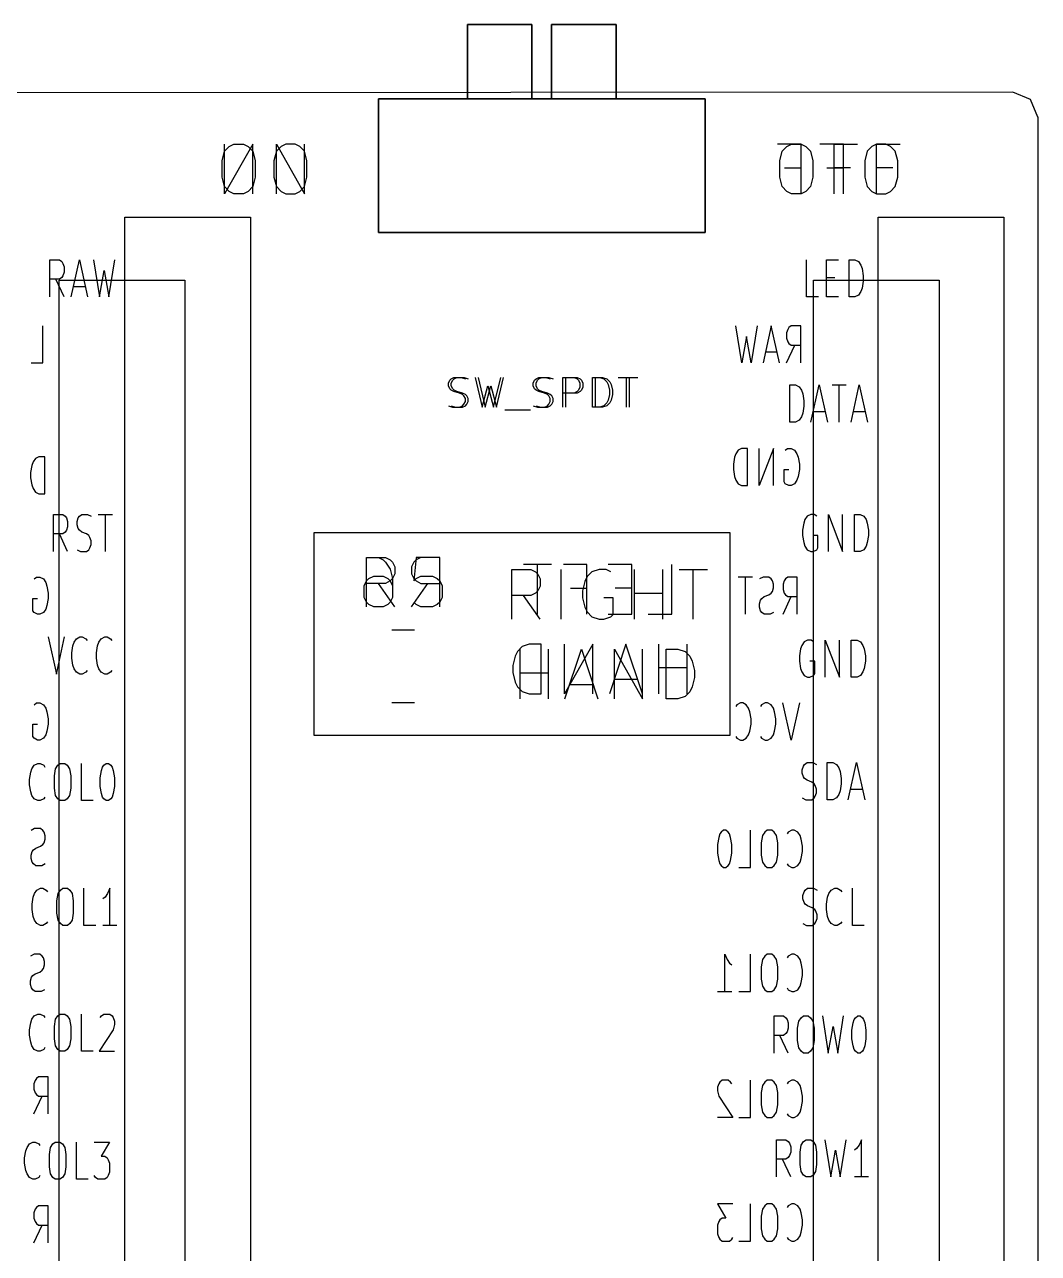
# Model space of a CAD drawing. Extents: x 10 to 287, y 10 to 200.
# Drawn here: x 167.65 to 188.13, y 132.74 to 157.57 of the extents above; entities that cross this region are included whole.
import ezdxf

# ---------------------------------------------------------------- set-up
doc = ezdxf.new("R2010")
doc.units = 0

msp = doc.modelspace()

# ---------------------------------------------------------------- linework, layer by layer
at = {"layer": 'Layer 1'}
for p, q in [((176.6, 157.57), (177.9, 157.57)), ((176.6, 156.07), (176.6, 157.57)), ((176.6, 157.57), (176.6, 156.07)), ((177.9, 157.57), (176.6, 157.57)), ((177.9, 156.07), (177.9, 157.57)), ((177.9, 157.57), (177.9, 156.07)), ((178.3, 156.07), (178.3, 157.57)), ((179.6, 157.57), (178.3, 157.57)), ((178.3, 157.57), (178.3, 156.07)), ((178.3, 157.57), (179.6, 157.57)), ((179.6, 156.07), (179.6, 157.57)), ((179.6, 157.57), (179.6, 156.07)), ((187.62, 156.202), (167.33, 156.192)), ((187.97355, 156.05555), (187.62, 156.202)), ((174.8, 156.07), (174.8, 153.37)), ((181.4, 156.07), (174.8, 156.07)), ((174.8, 156.07), (181.4, 156.07)), ((174.8, 153.37), (174.8, 156.07)), ((174.8, 156.07), (181.4, 156.07)), ((174.8, 153.37), (174.8, 156.07)), ((174.8, 156.07), (174.8, 153.37)), ((181.4, 156.07), (174.8, 156.07)), ((181.4, 153.37), (181.4, 156.07)), ((181.4, 156.07), (181.4, 153.37)), ((181.4, 156.07), (181.4, 153.37)), ((181.4, 153.37), (181.4, 156.07)), ((188.12, 155.702), (187.97355, 156.05555)), ((188.12, 155.707), (188.134, 94.612)), ((171.643, 154.819), (171.69, 155.009)), ((172.262, 155.152), (171.69, 154.152)), ((171.69, 154.152), (171.69, 155.152)), ((171.69, 155.009), (171.786, 155.105)), ((171.786, 155.105), (171.881, 155.152)), ((171.881, 155.152), (172.071, 155.152)), ((172.071, 155.152), (172.167, 155.105)), ((172.167, 155.105), (172.262, 155.009)), ((172.262, 154.152), (172.262, 155.152)), ((172.262, 155.009), (172.31, 154.819)), ((172.738, 155.009), (172.69, 154.819)), ((172.738, 154.152), (172.738, 155.152)), ((172.738, 155.152), (173.31, 154.152)), ((172.833, 155.105), (172.738, 155.009)), ((172.929, 155.152), (172.833, 155.105)), ((173.119, 155.152), (172.929, 155.152)), ((173.214, 155.105), (173.119, 155.152)), ((173.31, 155.009), (173.214, 155.105)), ((173.31, 154.152), (173.31, 155.152)), ((173.357, 154.819), (173.31, 155.009)), ((183.338, 155.152), (182.862, 155.152)), ((182.91, 154.819), (182.957, 155.009)), ((182.957, 155.009), (183.052, 155.105)), ((183.052, 155.105), (183.148, 155.152)), ((183.148, 155.152), (183.338, 155.152)), ((183.338, 154.152), (183.338, 155.152)), ((183.338, 155.152), (183.433, 155.105)), ((183.433, 155.105), (183.529, 155.009)), ((183.529, 155.009), (183.576, 154.819)), ((184.195, 155.152), (183.719, 155.152)), ((184.005, 154.152), (184.005, 155.152)), ((184.005, 155.152), (184.481, 155.152)), ((184.195, 154.152), (184.195, 155.152)), ((184.671, 155.009), (184.624, 154.819)), ((184.767, 155.105), (184.671, 155.009)), ((184.862, 155.152), (184.767, 155.105)), ((185.052, 155.152), (184.862, 155.152)), ((184.862, 154.152), (184.862, 155.152)), ((184.862, 155.152), (185.338, 155.152)), ((185.148, 155.105), (185.052, 155.152)), ((185.243, 155.009), (185.148, 155.105)), ((185.291, 154.819), (185.243, 155.009)), ((171.643, 154.486), (171.643, 154.819)), ((172.31, 154.819), (172.31, 154.486)), ((172.69, 154.819), (172.69, 154.486)), ((173.357, 154.486), (173.357, 154.819)), ((182.91, 154.486), (182.91, 154.819)), ((183.576, 154.819), (183.576, 154.486)), ((184.624, 154.819), (184.624, 154.486)), ((185.291, 154.486), (185.291, 154.819)), ((171.69, 154.295), (171.643, 154.486)), ((172.31, 154.486), (172.262, 154.295)), ((172.69, 154.486), (172.738, 154.295)), ((173.31, 154.295), (173.357, 154.486)), ((182.957, 154.295), (182.91, 154.486)), ((183.005, 154.676), (183.338, 154.676)), ((183.576, 154.486), (183.529, 154.295)), ((183.862, 154.676), (184.195, 154.676)), ((184.338, 154.676), (184.005, 154.676)), ((184.624, 154.486), (184.671, 154.295)), ((185.195, 154.676), (184.862, 154.676)), ((185.243, 154.295), (185.291, 154.486)), ((171.786, 154.2), (171.69, 154.295)), ((172.262, 154.295), (172.167, 154.2)), ((172.738, 154.295), (172.833, 154.2)), ((173.214, 154.2), (173.31, 154.295)), ((183.052, 154.2), (182.957, 154.295)), ((183.529, 154.295), (183.433, 154.2)), ((184.671, 154.295), (184.767, 154.2)), ((185.148, 154.2), (185.243, 154.295)), ((171.881, 154.152), (171.786, 154.2)), ((172.071, 154.152), (171.881, 154.152)), ((172.167, 154.2), (172.071, 154.152)), ((172.833, 154.2), (172.929, 154.152)), ((172.929, 154.152), (173.119, 154.152)), ((173.119, 154.152), (173.214, 154.2)), ((183.148, 154.152), (183.052, 154.2)), ((183.338, 154.152), (183.148, 154.152)), ((183.433, 154.2), (183.338, 154.152)), ((184.767, 154.2), (184.862, 154.152)), ((184.862, 154.152), (185.052, 154.152)), ((185.052, 154.152), (185.148, 154.2)), ((169.676, 153.677), (172.216, 153.677)), ((169.676, 123.197), (169.676, 153.677)), ((172.216, 153.677), (172.216, 123.197)), ((184.896, 153.677), (187.436, 153.677)), ((184.896, 123.197), (184.896, 153.677)), ((187.436, 153.677), (187.436, 123.197)), ((174.8, 153.37), (181.4, 153.37)), ((181.4, 153.37), (174.8, 153.37)), ((181.4, 153.37), (174.8, 153.37)), ((174.8, 153.37), (181.4, 153.37)), ((168.163, 152.066), (168.163, 152.816)), ((168.163, 152.816), (168.354, 152.816)), ((168.354, 152.816), (168.402, 152.78)), ((168.402, 152.78), (168.425, 152.745)), ((168.425, 152.745), (168.449, 152.673)), ((168.592, 152.066), (168.759, 152.816)), ((168.759, 152.816), (168.925, 152.066)), ((169.044, 152.816), (169.163, 152.066)), ((169.354, 152.066), (169.473, 152.816)), ((183.451, 152.066), (183.451, 152.816)), ((183.855, 152.066), (183.855, 152.816)), ((183.855, 152.816), (184.093, 152.816)), ((184.308, 152.066), (184.308, 152.816)), ((184.308, 152.816), (184.427, 152.816)), ((184.427, 152.816), (184.498, 152.78)), ((184.498, 152.78), (184.546, 152.709)), ((168.425, 152.495), (168.402, 152.459)), ((168.449, 152.566), (168.425, 152.495)), ((168.449, 152.673), (168.449, 152.566)), ((169.163, 152.066), (169.259, 152.602)), ((169.259, 152.602), (169.354, 152.066)), ((184.546, 152.709), (184.57, 152.638)), ((184.57, 152.638), (184.593, 152.495)), ((184.593, 152.495), (184.593, 152.388)), ((168.354, 152.423), (168.163, 152.423)), ((168.449, 152.066), (168.283, 152.423)), ((168.35, 152.407), (170.89, 152.407)), ((168.35, 121.927), (168.35, 152.407)), ((168.402, 152.459), (168.354, 152.423)), ((168.64, 152.28), (168.878, 152.28)), ((170.89, 152.407), (170.89, 121.927)), ((183.59, 152.407), (186.13, 152.407)), ((183.59, 121.927), (183.59, 152.407)), ((183.855, 152.459), (184.022, 152.459)), ((184.57, 152.245), (184.546, 152.173)), ((184.593, 152.388), (184.57, 152.245)), ((186.13, 152.407), (186.13, 121.927)), ((183.689, 152.066), (183.451, 152.066)), ((184.093, 152.066), (183.855, 152.066)), ((184.427, 152.066), (184.308, 152.066)), ((184.498, 152.102), (184.427, 152.066)), ((184.546, 152.173), (184.498, 152.102)), ((168.02, 150.733), (168.02, 151.483)), ((182.142, 150.733), (182.022, 151.483)), ((182.451, 151.483), (182.332, 150.733)), ((182.737, 151.483), (182.57, 150.733)), ((182.903, 150.733), (182.737, 151.483)), ((183.142, 151.483), (183.094, 151.447)), ((183.332, 151.483), (183.142, 151.483)), ((183.332, 150.733), (183.332, 151.483)), ((182.237, 151.268), (182.142, 150.733)), ((182.332, 150.733), (182.237, 151.268)), ((183.07, 151.411), (183.046, 151.34)), ((183.046, 151.34), (183.046, 151.233)), ((183.046, 151.233), (183.07, 151.161)), ((183.094, 151.447), (183.07, 151.411)), ((183.046, 150.733), (183.213, 151.09)), ((183.07, 151.161), (183.094, 151.125)), ((183.094, 151.125), (183.142, 151.09)), ((183.142, 151.09), (183.332, 151.09)), ((167.782, 150.733), (168.02, 150.733)), ((182.856, 150.947), (182.618, 150.947)), ((176.213, 150.325), (176.241, 150.383)), ((176.213, 150.268), (176.213, 150.325)), ((176.241, 150.211), (176.213, 150.268)), ((176.241, 150.383), (176.27, 150.411)), ((176.27, 150.411), (176.327, 150.44)), ((176.273, 150.325), (176.301, 150.383)), ((176.273, 150.268), (176.273, 150.325)), ((176.301, 150.211), (176.273, 150.268)), ((176.301, 150.383), (176.33, 150.411)), ((176.327, 150.44), (176.47, 150.44)), ((176.33, 150.411), (176.387, 150.44)), ((176.387, 150.44), (176.53, 150.44)), ((176.47, 150.44), (176.556, 150.411)), ((176.53, 150.44), (176.616, 150.411)), ((176.756, 150.44), (176.899, 149.84)), ((176.816, 150.44), (176.959, 149.84)), ((176.899, 149.84), (177.013, 150.268)), ((176.959, 149.84), (177.073, 150.268)), ((177.013, 150.268), (177.127, 149.84)), ((177.073, 150.268), (177.187, 149.84)), ((177.127, 149.84), (177.27, 150.44)), ((177.187, 149.84), (177.33, 150.44)), ((177.927, 150.325), (177.956, 150.383)), ((177.927, 150.268), (177.927, 150.325)), ((177.956, 150.211), (177.927, 150.268)), ((177.956, 150.383), (177.984, 150.411)), ((177.984, 150.411), (178.041, 150.44)), ((177.987, 150.325), (178.016, 150.383)), ((177.987, 150.268), (177.987, 150.325)), ((178.016, 150.211), (177.987, 150.268)), ((178.016, 150.383), (178.044, 150.411)), ((178.041, 150.44), (178.184, 150.44)), ((178.044, 150.411), (178.101, 150.44)), ((178.101, 150.44), (178.244, 150.44)), ((178.184, 150.44), (178.27, 150.411)), ((178.244, 150.44), (178.33, 150.411)), ((178.527, 149.84), (178.527, 150.44)), ((178.527, 150.44), (178.756, 150.44)), ((178.587, 149.84), (178.587, 150.44)), ((178.587, 150.44), (178.816, 150.44)), ((178.756, 150.44), (178.813, 150.411)), ((178.813, 150.411), (178.841, 150.383)), ((178.816, 150.44), (178.873, 150.411)), ((178.841, 150.383), (178.87, 150.325)), ((178.87, 150.24), (178.841, 150.183)), ((178.87, 150.325), (178.87, 150.24)), ((178.873, 150.411), (178.901, 150.383)), ((178.901, 150.383), (178.93, 150.325)), ((178.93, 150.24), (178.901, 150.183)), ((178.93, 150.325), (178.93, 150.24)), ((179.127, 149.84), (179.127, 150.44)), ((179.127, 150.44), (179.27, 150.44)), ((179.187, 149.84), (179.187, 150.44)), ((179.187, 150.44), (179.33, 150.44)), ((179.27, 150.44), (179.356, 150.411)), ((179.33, 150.44), (179.416, 150.411)), ((179.356, 150.411), (179.413, 150.354)), ((179.413, 150.354), (179.441, 150.297)), ((179.416, 150.411), (179.473, 150.354)), ((179.441, 150.297), (179.47, 150.183)), ((179.473, 150.354), (179.501, 150.297)), ((179.501, 150.297), (179.53, 150.183)), ((179.641, 150.44), (179.984, 150.44)), ((179.701, 150.44), (180.044, 150.44)), ((179.813, 149.84), (179.813, 150.44)), ((179.873, 149.84), (179.873, 150.44)), ((183.11, 149.538), (183.11, 150.288)), ((183.11, 150.288), (183.229, 150.288)), ((183.229, 150.288), (183.3, 150.252)), ((183.3, 150.252), (183.348, 150.181)), ((183.539, 149.538), (183.705, 150.288)), ((183.705, 150.288), (183.872, 149.538)), ((183.967, 150.288), (184.253, 150.288)), ((184.11, 149.538), (184.11, 150.288)), ((184.348, 149.538), (184.515, 150.288)), ((184.515, 150.288), (184.681, 149.538)), ((176.27, 150.183), (176.241, 150.211)), ((176.327, 150.154), (176.27, 150.183)), ((176.33, 150.183), (176.301, 150.211)), ((176.441, 150.125), (176.327, 150.154)), ((176.387, 150.154), (176.33, 150.183)), ((176.501, 150.125), (176.387, 150.154)), ((176.499, 150.097), (176.441, 150.125)), ((176.527, 150.068), (176.499, 150.097)), ((176.559, 150.097), (176.501, 150.125)), ((176.556, 150.011), (176.527, 150.068)), ((176.556, 149.954), (176.556, 150.011)), ((176.587, 150.068), (176.559, 150.097)), ((176.616, 150.011), (176.587, 150.068)), ((176.616, 149.954), (176.616, 150.011)), ((177.984, 150.183), (177.956, 150.211)), ((178.041, 150.154), (177.984, 150.183)), ((178.044, 150.183), (178.016, 150.211)), ((178.156, 150.125), (178.041, 150.154)), ((178.101, 150.154), (178.044, 150.183)), ((178.216, 150.125), (178.101, 150.154)), ((178.213, 150.097), (178.156, 150.125)), ((178.241, 150.068), (178.213, 150.097)), ((178.273, 150.097), (178.216, 150.125)), ((178.27, 150.011), (178.241, 150.068)), ((178.27, 149.954), (178.27, 150.011)), ((178.301, 150.068), (178.273, 150.097)), ((178.33, 150.011), (178.301, 150.068)), ((178.33, 149.954), (178.33, 150.011)), ((178.756, 150.125), (178.527, 150.125)), ((178.816, 150.125), (178.587, 150.125)), ((178.813, 150.154), (178.756, 150.125)), ((178.841, 150.183), (178.813, 150.154)), ((178.873, 150.154), (178.816, 150.125)), ((178.901, 150.183), (178.873, 150.154)), ((179.441, 149.983), (179.413, 149.925)), ((179.47, 150.097), (179.441, 149.983)), ((179.47, 150.183), (179.47, 150.097)), ((179.501, 149.983), (179.473, 149.925)), ((179.53, 150.097), (179.501, 149.983)), ((179.53, 150.183), (179.53, 150.097)), ((183.348, 150.181), (183.372, 150.11)), ((183.372, 150.11), (183.396, 149.967)), ((176.213, 149.868), (176.299, 149.84)), ((176.273, 149.868), (176.359, 149.84)), ((176.299, 149.84), (176.441, 149.84)), ((176.359, 149.84), (176.501, 149.84)), ((176.441, 149.84), (176.499, 149.868)), ((176.499, 149.868), (176.527, 149.897)), ((176.501, 149.84), (176.559, 149.868)), ((176.527, 149.897), (176.556, 149.954)), ((176.559, 149.868), (176.587, 149.897)), ((176.587, 149.897), (176.616, 149.954)), ((177.356, 149.783), (177.813, 149.783)), ((177.416, 149.783), (177.873, 149.783)), ((177.927, 149.868), (178.013, 149.84)), ((177.987, 149.868), (178.073, 149.84)), ((178.013, 149.84), (178.156, 149.84)), ((178.073, 149.84), (178.216, 149.84)), ((178.156, 149.84), (178.213, 149.868)), ((178.213, 149.868), (178.241, 149.897)), ((178.216, 149.84), (178.273, 149.868)), ((178.241, 149.897), (178.27, 149.954)), ((178.273, 149.868), (178.301, 149.897)), ((178.301, 149.897), (178.33, 149.954)), ((179.27, 149.84), (179.127, 149.84)), ((179.33, 149.84), (179.187, 149.84)), ((179.356, 149.868), (179.27, 149.84)), ((179.416, 149.868), (179.33, 149.84)), ((179.413, 149.925), (179.356, 149.868)), ((179.473, 149.925), (179.416, 149.868)), ((183.396, 149.86), (183.372, 149.717)), ((183.396, 149.967), (183.396, 149.86)), ((183.586, 149.752), (183.824, 149.752)), ((184.396, 149.752), (184.634, 149.752)), ((183.229, 149.538), (183.11, 149.538)), ((183.3, 149.574), (183.229, 149.538)), ((183.348, 149.645), (183.3, 149.574)), ((183.372, 149.717), (183.348, 149.645)), ((182.137, 149.006), (182.066, 148.97)), ((182.256, 149.006), (182.137, 149.006)), ((182.256, 148.256), (182.256, 149.006)), ((182.78, 149.006), (182.495, 148.256)), ((182.495, 148.256), (182.495, 149.006)), ((182.78, 148.256), (182.78, 149.006)), ((183.018, 148.97), (183.066, 149.006)), ((183.066, 149.006), (183.137, 149.006)), ((183.137, 149.006), (183.209, 148.97)), ((167.869, 148.802), (167.822, 148.731)), ((167.941, 148.838), (167.869, 148.802)), ((168.06, 148.838), (167.941, 148.838)), ((168.06, 148.088), (168.06, 148.838)), ((181.995, 148.828), (181.971, 148.685)), ((182.018, 148.899), (181.995, 148.828)), ((182.066, 148.97), (182.018, 148.899)), ((183.209, 148.97), (183.256, 148.899)), ((183.256, 148.899), (183.28, 148.828)), ((183.28, 148.828), (183.304, 148.685)), ((167.798, 148.66), (167.774, 148.517)), ((167.774, 148.517), (167.774, 148.41)), ((167.822, 148.731), (167.798, 148.66)), ((181.971, 148.685), (181.971, 148.578)), ((181.971, 148.578), (181.995, 148.435)), ((182.995, 148.328), (182.995, 148.578)), ((182.995, 148.578), (183.09, 148.578)), ((183.304, 148.578), (183.28, 148.435)), ((183.304, 148.685), (183.304, 148.578)), ((167.774, 148.41), (167.798, 148.267)), ((167.798, 148.267), (167.822, 148.195)), ((181.995, 148.435), (182.018, 148.363)), ((182.018, 148.363), (182.066, 148.292)), ((182.066, 148.292), (182.137, 148.256)), ((182.137, 148.256), (182.256, 148.256)), ((183.018, 148.292), (182.995, 148.328)), ((183.09, 148.256), (183.018, 148.292)), ((183.137, 148.256), (183.09, 148.256)), ((183.209, 148.292), (183.137, 148.256)), ((183.256, 148.363), (183.209, 148.292)), ((183.28, 148.435), (183.256, 148.363)), ((167.822, 148.195), (167.869, 148.124)), ((167.869, 148.124), (167.941, 148.088)), ((167.941, 148.088), (168.06, 148.088)), ((168.235, 146.923), (168.235, 147.673)), ((168.235, 147.673), (168.425, 147.673)), ((168.425, 147.673), (168.473, 147.637)), ((168.473, 147.637), (168.497, 147.601)), ((168.497, 147.601), (168.521, 147.53)), ((168.521, 147.53), (168.521, 147.423)), ((168.711, 147.53), (168.735, 147.601)), ((168.711, 147.458), (168.711, 147.53)), ((168.735, 147.601), (168.759, 147.637)), ((168.759, 147.637), (168.806, 147.673)), ((168.806, 147.673), (168.925, 147.673)), ((168.925, 147.673), (168.997, 147.637)), ((169.14, 147.673), (169.425, 147.673)), ((169.283, 146.923), (169.283, 147.673)), ((183.416, 147.566), (183.392, 147.494)), ((183.463, 147.637), (183.416, 147.566)), ((183.535, 147.673), (183.463, 147.637)), ((183.606, 147.673), (183.535, 147.673)), ((183.654, 147.637), (183.606, 147.673)), ((183.892, 146.923), (183.892, 147.673)), ((183.892, 147.673), (184.177, 146.923)), ((184.177, 146.923), (184.177, 147.673)), ((184.416, 146.923), (184.416, 147.673)), ((184.416, 147.673), (184.535, 147.673)), ((184.535, 147.673), (184.606, 147.637)), ((184.606, 147.637), (184.654, 147.566)), ((184.654, 147.566), (184.677, 147.494)), ((168.425, 147.28), (168.235, 147.28)), ((168.521, 146.923), (168.354, 147.28)), ((168.473, 147.316), (168.425, 147.28)), ((168.497, 147.351), (168.473, 147.316)), ((168.521, 147.423), (168.497, 147.351)), ((168.735, 147.387), (168.711, 147.458)), ((168.759, 147.351), (168.735, 147.387)), ((168.806, 147.316), (168.759, 147.351)), ((168.902, 147.28), (168.806, 147.316)), ((168.949, 147.244), (168.902, 147.28)), ((173.5, 147.307), (181.9, 147.307)), ((173.5, 143.207), (173.5, 147.307)), ((173.5, 147.307), (181.9, 147.307)), ((173.5, 143.207), (173.5, 147.307)), ((181.9, 147.307), (181.9, 143.207)), ((181.9, 147.307), (181.9, 143.207)), ((183.392, 147.494), (183.368, 147.351)), ((183.368, 147.351), (183.368, 147.244)), ((184.677, 147.494), (184.701, 147.351)), ((184.701, 147.351), (184.701, 147.244)), ((168.973, 147.208), (168.949, 147.244)), ((168.997, 147.137), (168.973, 147.208)), ((168.973, 146.994), (168.997, 147.066)), ((168.997, 147.066), (168.997, 147.137)), ((183.368, 147.244), (183.392, 147.101)), ((183.392, 147.101), (183.416, 147.03)), ((183.416, 147.03), (183.463, 146.958)), ((183.677, 147.244), (183.582, 147.244)), ((183.677, 146.994), (183.677, 147.244)), ((184.654, 147.03), (184.606, 146.958)), ((184.677, 147.101), (184.654, 147.03)), ((184.701, 147.244), (184.677, 147.101)), ((168.711, 146.958), (168.783, 146.923)), ((168.783, 146.923), (168.902, 146.923)), ((168.902, 146.923), (168.949, 146.958)), ((168.949, 146.958), (168.973, 146.994)), ((174.562, 145.803), (174.562, 146.803)), ((174.562, 146.803), (174.943, 146.803)), ((174.609, 146.803), (174.8, 146.803)), ((174.8, 146.803), (174.895, 146.755)), ((174.895, 146.755), (174.943, 146.708)), ((174.943, 146.803), (175.038, 146.755)), ((175.038, 146.755), (175.086, 146.708)), ((175.562, 146.803), (175.514, 146.327)), ((175.562, 146.755), (175.514, 146.708)), ((175.657, 146.803), (175.562, 146.755)), ((176.038, 146.803), (175.562, 146.803)), ((176.038, 146.803), (175.657, 146.803)), ((176.038, 145.803), (176.038, 146.803)), ((183.463, 146.958), (183.535, 146.923)), ((183.535, 146.923), (183.582, 146.923)), ((183.582, 146.923), (183.654, 146.958)), ((183.654, 146.958), (183.677, 146.994)), ((184.535, 146.923), (184.416, 146.923)), ((184.606, 146.958), (184.535, 146.923)), ((174.943, 146.708), (175.038, 146.565)), ((175.038, 146.565), (175.086, 146.374)), ((175.086, 146.708), (175.133, 146.612)), ((175.133, 146.612), (175.133, 146.469)), ((175.514, 146.708), (175.467, 146.612)), ((175.467, 146.612), (175.467, 146.469)), ((177.495, 145.557), (177.495, 146.557)), ((177.495, 146.557), (177.876, 146.557)), ((178.3, 146.657), (177.729, 146.657)), ((177.876, 146.557), (177.971, 146.51)), ((177.971, 146.51), (178.019, 146.462)), ((178.014, 145.657), (178.014, 146.657)), ((178.495, 145.557), (178.495, 146.557)), ((179.014, 146.657), (178.538, 146.657)), ((179.014, 145.657), (179.014, 146.657)), ((179.114, 146.51), (179.019, 146.414)), ((179.257, 146.557), (179.114, 146.51)), ((179.4, 146.557), (179.257, 146.557)), ((179.495, 146.51), (179.4, 146.557)), ((179.919, 146.657), (179.443, 146.657)), ((179.919, 145.657), (179.919, 146.657)), ((179.971, 145.557), (179.971, 146.557)), ((180.543, 145.557), (180.543, 146.557)), ((180.729, 145.657), (180.729, 146.657)), ((180.876, 146.557), (181.448, 146.557)), ((181.162, 145.557), (181.162, 146.557)), ((167.842, 146.367), (167.89, 146.403)), ((167.89, 146.403), (167.961, 146.403)), ((167.961, 146.403), (168.032, 146.367)), ((168.032, 146.367), (168.08, 146.296)), ((168.08, 146.296), (168.104, 146.224)), ((174.514, 146.231), (174.562, 146.327)), ((174.562, 146.327), (174.609, 146.374)), ((174.943, 146.279), (174.562, 146.279)), ((174.609, 146.374), (174.705, 146.422)), ((174.705, 146.422), (174.895, 146.422)), ((175.133, 145.803), (174.8, 146.279)), ((174.895, 146.422), (174.99, 146.374)), ((175.038, 146.327), (174.943, 146.279)), ((174.99, 146.374), (175.038, 146.327)), ((175.086, 146.374), (175.038, 146.327)), ((175.038, 146.327), (175.086, 146.231)), ((175.133, 146.469), (175.086, 146.374)), ((175.086, 146.374), (175.086, 145.993)), ((175.467, 146.469), (175.514, 146.374)), ((175.467, 145.803), (175.8, 146.279)), ((175.514, 146.374), (175.562, 146.327)), ((175.514, 146.327), (175.562, 146.374)), ((175.562, 146.374), (175.657, 146.422)), ((175.562, 146.327), (175.657, 146.279)), ((175.657, 146.422), (175.895, 146.422)), ((175.657, 146.279), (176.038, 146.279)), ((175.895, 146.422), (175.99, 146.374)), ((175.99, 146.374), (176.038, 146.327)), ((176.038, 146.327), (176.086, 146.231)), ((178.019, 146.462), (178.067, 146.367)), ((178.067, 146.367), (178.067, 146.224)), ((178.971, 146.319), (178.924, 146.129)), ((179.019, 146.414), (178.971, 146.319)), ((182.356, 146.403), (182.07, 146.403)), ((182.213, 145.653), (182.213, 146.403)), ((182.57, 146.403), (182.499, 146.367)), ((182.689, 146.403), (182.57, 146.403)), ((182.737, 146.367), (182.689, 146.403)), ((182.761, 146.331), (182.737, 146.367)), ((182.784, 146.26), (182.761, 146.331)), ((182.784, 146.188), (182.784, 146.26)), ((182.999, 146.331), (182.975, 146.26)), ((182.975, 146.26), (182.975, 146.153)), ((183.022, 146.367), (182.999, 146.331)), ((183.07, 146.403), (183.022, 146.367)), ((183.261, 146.403), (183.07, 146.403)), ((183.261, 145.653), (183.261, 146.403)), ((168.104, 146.224), (168.128, 146.081)), ((168.128, 146.081), (168.128, 145.974)), ((174.514, 145.993), (174.514, 146.231)), ((176.086, 146.231), (176.086, 145.993)), ((177.876, 146.033), (177.495, 146.033)), ((178.067, 145.557), (177.733, 146.033)), ((177.971, 146.081), (177.876, 146.033)), ((178.019, 146.129), (177.971, 146.081)), ((178.067, 146.224), (178.019, 146.129)), ((178.681, 146.181), (179.014, 146.181)), ((178.924, 146.129), (178.924, 145.986)), ((179.919, 146.181), (179.586, 146.181)), ((179.971, 146.081), (180.543, 146.081)), ((182.546, 145.974), (182.594, 146.01)), ((182.594, 146.01), (182.689, 146.046)), ((182.689, 146.046), (182.737, 146.081)), ((182.737, 146.081), (182.761, 146.117)), ((182.761, 146.117), (182.784, 146.188)), ((182.975, 146.153), (182.999, 146.081)), ((182.975, 145.653), (183.142, 146.01)), ((182.999, 146.081), (183.022, 146.046)), ((183.022, 146.046), (183.07, 146.01)), ((183.07, 146.01), (183.261, 146.01)), ((167.818, 145.724), (167.818, 145.974)), ((167.818, 145.974), (167.913, 145.974)), ((168.104, 145.831), (168.08, 145.76)), ((168.128, 145.974), (168.104, 145.831)), ((174.562, 145.898), (174.514, 145.993)), ((174.609, 145.85), (174.562, 145.898)), ((174.705, 145.803), (174.609, 145.85)), ((174.895, 145.803), (174.705, 145.803)), ((174.99, 145.85), (174.895, 145.803)), ((175.038, 145.898), (174.99, 145.85)), ((175.086, 145.993), (175.038, 145.898)), ((175.562, 145.85), (175.514, 145.898)), ((175.657, 145.803), (175.562, 145.85)), ((175.895, 145.803), (175.657, 145.803)), ((175.99, 145.85), (175.895, 145.803)), ((176.038, 145.898), (175.99, 145.85)), ((176.086, 145.993), (176.038, 145.898)), ((178.924, 145.986), (178.971, 145.795)), ((178.971, 145.795), (179.019, 145.7)), ((179.543, 145.986), (179.352, 145.986)), ((179.543, 145.652), (179.543, 145.986)), ((182.499, 145.867), (182.522, 145.938)), ((182.499, 145.796), (182.499, 145.867)), ((182.522, 145.724), (182.499, 145.796)), ((182.522, 145.938), (182.546, 145.974)), ((167.842, 145.688), (167.818, 145.724)), ((167.913, 145.653), (167.842, 145.688)), ((167.961, 145.653), (167.913, 145.653)), ((168.032, 145.688), (167.961, 145.653)), ((168.08, 145.76), (168.032, 145.688)), ((179.019, 145.7), (179.114, 145.605)), ((179.114, 145.605), (179.257, 145.557)), ((179.257, 145.557), (179.352, 145.557)), ((179.352, 145.557), (179.495, 145.605)), ((179.443, 145.657), (179.919, 145.657)), ((179.495, 145.605), (179.543, 145.652)), ((180.252, 145.657), (180.729, 145.657)), ((182.546, 145.688), (182.522, 145.724)), ((182.594, 145.653), (182.546, 145.688)), ((182.713, 145.653), (182.594, 145.653)), ((182.784, 145.688), (182.713, 145.653)), ((175.073, 145.342), (175.527, 145.342)), ((175.073, 145.342), (175.527, 145.342)), ((168.128, 145.196), (168.294, 144.446)), ((168.294, 144.446), (168.461, 145.196)), ((168.604, 144.875), (168.628, 145.018)), ((168.628, 145.018), (168.652, 145.089)), ((168.652, 145.089), (168.699, 145.16)), ((168.699, 145.16), (168.771, 145.196)), ((168.771, 145.196), (168.818, 145.196)), ((168.818, 145.196), (168.89, 145.16)), ((168.89, 145.16), (168.913, 145.125)), ((169.104, 144.875), (169.128, 145.018)), ((169.128, 145.018), (169.152, 145.089)), ((169.152, 145.089), (169.199, 145.16)), ((169.199, 145.16), (169.271, 145.196)), ((169.271, 145.196), (169.318, 145.196)), ((169.318, 145.196), (169.39, 145.16)), ((169.39, 145.16), (169.413, 145.125)), ((177.848, 145.047), (177.705, 145)), ((178.086, 145.047), (177.848, 145.047)), ((178.086, 144.047), (178.086, 145.047)), ((179.133, 145.047), (178.562, 144.047)), ((178.562, 144.047), (178.562, 145.047)), ((179.133, 144.047), (179.133, 145.047)), ((179.8, 145.047), (179.467, 144.047)), ((180.133, 144.047), (179.8, 145.047)), ((180.467, 144.047), (180.467, 145.047)), ((181.038, 144.047), (181.038, 145.047)), ((183.352, 145.026), (183.328, 144.954)), ((183.352, 145.026), (183.328, 144.954)), ((183.4, 145.097), (183.352, 145.026)), ((183.4, 145.097), (183.352, 145.026)), ((183.471, 145.133), (183.4, 145.097)), ((183.471, 145.133), (183.4, 145.097)), ((183.542, 145.133), (183.471, 145.133)), ((183.542, 145.133), (183.471, 145.133)), ((183.59, 145.097), (183.542, 145.133)), ((183.59, 145.097), (183.542, 145.133)), ((183.828, 144.383), (183.828, 145.133)), ((183.828, 145.133), (184.114, 144.383)), ((183.828, 144.383), (183.828, 145.133)), ((183.828, 145.133), (184.114, 144.383)), ((184.114, 144.383), (184.114, 145.133)), ((184.114, 144.383), (184.114, 145.133)), ((184.352, 144.383), (184.352, 145.133)), ((184.352, 145.133), (184.471, 145.133)), ((184.352, 144.383), (184.352, 145.133)), ((184.352, 145.133), (184.471, 145.133)), ((184.471, 145.133), (184.542, 145.097)), ((184.471, 145.133), (184.542, 145.097)), ((184.542, 145.097), (184.59, 145.026)), ((184.542, 145.097), (184.59, 145.026)), ((184.59, 145.026), (184.614, 144.954)), ((184.59, 145.026), (184.614, 144.954)), ((168.604, 144.768), (168.604, 144.875)), ((168.628, 144.625), (168.604, 144.768)), ((169.104, 144.768), (169.104, 144.875)), ((169.128, 144.625), (169.104, 144.768)), ((177.562, 144.809), (177.514, 144.619)), ((177.609, 144.904), (177.562, 144.809)), ((177.705, 145), (177.609, 144.904)), ((177.662, 143.947), (177.662, 144.947)), ((178.233, 143.947), (178.233, 144.947)), ((178.567, 143.947), (178.9, 144.947)), ((178.9, 144.947), (179.233, 143.947)), ((179.567, 143.947), (179.567, 144.947)), ((179.567, 144.947), (180.138, 143.947)), ((180.138, 143.947), (180.138, 144.947)), ((180.614, 143.947), (180.614, 144.947)), ((180.614, 144.947), (180.852, 144.947)), ((180.852, 144.947), (180.995, 144.9)), ((180.995, 144.9), (181.09, 144.804)), ((181.09, 144.804), (181.138, 144.709)), ((183.328, 144.954), (183.304, 144.811)), ((183.328, 144.954), (183.304, 144.811)), ((183.304, 144.811), (183.304, 144.704)), ((183.304, 144.811), (183.304, 144.704)), ((184.614, 144.954), (184.638, 144.811)), ((184.614, 144.954), (184.638, 144.811)), ((184.638, 144.811), (184.638, 144.704)), ((184.638, 144.811), (184.638, 144.704)), ((168.652, 144.553), (168.628, 144.625)), ((168.699, 144.482), (168.652, 144.553)), ((169.152, 144.553), (169.128, 144.625)), ((169.199, 144.482), (169.152, 144.553)), ((177.514, 144.619), (177.514, 144.476)), ((181.038, 144.571), (180.467, 144.571)), ((181.138, 144.709), (181.186, 144.519)), ((183.304, 144.704), (183.328, 144.561)), ((183.304, 144.704), (183.328, 144.561)), ((183.328, 144.561), (183.352, 144.49)), ((183.328, 144.561), (183.352, 144.49)), ((183.614, 144.704), (183.519, 144.704)), ((183.614, 144.704), (183.519, 144.704)), ((183.614, 144.454), (183.614, 144.704)), ((183.614, 144.454), (183.614, 144.704)), ((184.614, 144.561), (184.59, 144.49)), ((184.614, 144.561), (184.59, 144.49)), ((184.638, 144.704), (184.614, 144.561)), ((184.638, 144.704), (184.614, 144.561)), ((168.771, 144.446), (168.699, 144.482)), ((168.818, 144.446), (168.771, 144.446)), ((168.89, 144.482), (168.818, 144.446)), ((168.913, 144.518), (168.89, 144.482)), ((169.271, 144.446), (169.199, 144.482)), ((169.318, 144.446), (169.271, 144.446)), ((169.39, 144.482), (169.318, 144.446)), ((169.413, 144.518), (169.39, 144.482)), ((177.514, 144.476), (177.562, 144.285)), ((177.562, 144.285), (177.609, 144.19)), ((177.662, 144.471), (178.233, 144.471)), ((180.038, 144.333), (179.562, 144.333)), ((181.186, 144.376), (181.138, 144.185)), ((181.186, 144.519), (181.186, 144.376)), ((183.352, 144.49), (183.4, 144.418)), ((183.352, 144.49), (183.4, 144.418)), ((183.4, 144.418), (183.471, 144.383)), ((183.4, 144.418), (183.471, 144.383)), ((183.471, 144.383), (183.519, 144.383)), ((183.471, 144.383), (183.519, 144.383)), ((183.519, 144.383), (183.59, 144.418)), ((183.519, 144.383), (183.59, 144.418)), ((183.59, 144.418), (183.614, 144.454)), ((183.59, 144.418), (183.614, 144.454)), ((184.471, 144.383), (184.352, 144.383)), ((184.471, 144.383), (184.352, 144.383)), ((184.542, 144.418), (184.471, 144.383)), ((184.542, 144.418), (184.471, 144.383)), ((184.59, 144.49), (184.542, 144.418)), ((184.59, 144.49), (184.542, 144.418)), ((177.609, 144.19), (177.705, 144.095)), ((177.705, 144.095), (177.848, 144.047)), ((177.848, 144.047), (178.086, 144.047)), ((178.662, 144.233), (179.138, 144.233)), ((181.09, 144.09), (180.995, 143.995)), ((181.138, 144.185), (181.09, 144.09)), ((167.842, 143.827), (167.89, 143.863)), ((167.89, 143.863), (167.961, 143.863)), ((167.961, 143.863), (168.032, 143.827)), ((168.032, 143.827), (168.08, 143.756)), ((175.073, 143.872), (175.527, 143.872)), ((175.073, 143.872), (175.527, 143.872)), ((180.852, 143.947), (180.614, 143.947)), ((180.995, 143.995), (180.852, 143.947)), ((182.042, 143.827), (182.018, 143.791)), ((182.114, 143.863), (182.042, 143.827)), ((182.161, 143.863), (182.114, 143.863)), ((182.233, 143.827), (182.161, 143.863)), ((182.28, 143.756), (182.233, 143.827)), ((182.542, 143.827), (182.518, 143.791)), ((182.614, 143.863), (182.542, 143.827)), ((182.661, 143.863), (182.614, 143.863)), ((182.733, 143.827), (182.661, 143.863)), ((182.78, 143.756), (182.733, 143.827)), ((183.137, 143.113), (182.971, 143.863)), ((183.304, 143.863), (183.137, 143.113)), ((168.08, 143.756), (168.104, 143.684)), ((168.104, 143.684), (168.128, 143.541)), ((168.128, 143.541), (168.128, 143.434)), ((182.304, 143.684), (182.28, 143.756)), ((182.328, 143.541), (182.304, 143.684)), ((182.328, 143.434), (182.328, 143.541)), ((182.804, 143.684), (182.78, 143.756)), ((182.828, 143.541), (182.804, 143.684)), ((182.828, 143.434), (182.828, 143.541)), ((167.818, 143.184), (167.818, 143.434)), ((167.818, 143.434), (167.913, 143.434)), ((168.104, 143.291), (168.08, 143.22)), ((168.128, 143.434), (168.104, 143.291)), ((182.28, 143.22), (182.304, 143.291)), ((182.304, 143.291), (182.328, 143.434)), ((182.78, 143.22), (182.804, 143.291)), ((182.804, 143.291), (182.828, 143.434)), ((167.842, 143.148), (167.818, 143.184)), ((167.913, 143.113), (167.842, 143.148)), ((167.961, 143.113), (167.913, 143.113)), ((168.032, 143.148), (167.961, 143.113)), ((168.08, 143.22), (168.032, 143.148)), ((181.9, 143.207), (173.5, 143.207)), ((181.9, 143.207), (173.5, 143.207)), ((182.018, 143.184), (182.042, 143.148)), ((182.042, 143.148), (182.114, 143.113)), ((182.114, 143.113), (182.161, 143.113)), ((182.161, 143.113), (182.233, 143.148)), ((182.233, 143.148), (182.28, 143.22)), ((182.518, 143.184), (182.542, 143.148)), ((182.542, 143.148), (182.614, 143.113)), ((182.614, 143.113), (182.661, 143.113)), ((182.661, 143.113), (182.733, 143.148)), ((182.733, 143.148), (182.78, 143.22)), ((167.8, 142.531), (167.848, 142.602)), ((167.848, 142.602), (167.919, 142.638)), ((167.919, 142.638), (167.967, 142.638)), ((167.967, 142.638), (168.039, 142.602)), ((168.039, 142.602), (168.062, 142.567)), ((168.277, 142.531), (168.324, 142.602)), ((168.324, 142.602), (168.372, 142.638)), ((168.372, 142.638), (168.467, 142.638)), ((168.467, 142.638), (168.515, 142.602)), ((168.515, 142.602), (168.562, 142.531)), ((168.8, 141.888), (168.8, 142.638)), ((169.205, 142.495), (169.229, 142.567)), ((169.229, 142.567), (169.253, 142.602)), ((169.253, 142.602), (169.3, 142.638)), ((169.3, 142.638), (169.348, 142.638)), ((169.348, 142.638), (169.396, 142.602)), ((169.396, 142.602), (169.419, 142.567)), ((169.419, 142.567), (169.443, 142.495)), ((183.364, 142.513), (183.388, 142.585)), ((183.388, 142.585), (183.411, 142.62)), ((183.411, 142.62), (183.459, 142.656)), ((183.459, 142.656), (183.578, 142.656)), ((183.578, 142.656), (183.65, 142.62)), ((183.864, 141.906), (183.864, 142.656)), ((183.864, 142.656), (183.983, 142.656)), ((183.983, 142.656), (184.054, 142.62)), ((184.054, 142.62), (184.102, 142.549)), ((184.102, 142.549), (184.126, 142.478)), ((184.292, 141.906), (184.459, 142.656)), ((184.459, 142.656), (184.626, 141.906)), ((167.753, 142.317), (167.777, 142.46)), ((167.753, 142.21), (167.753, 142.317)), ((167.777, 142.46), (167.8, 142.531)), ((168.253, 142.388), (168.277, 142.531)), ((168.253, 142.138), (168.253, 142.388)), ((168.562, 142.531), (168.586, 142.388)), ((168.586, 142.388), (168.586, 142.138)), ((169.181, 142.352), (169.205, 142.495)), ((169.181, 142.174), (169.181, 142.352)), ((169.443, 142.495), (169.467, 142.352)), ((169.467, 142.352), (169.467, 142.174)), ((183.364, 142.442), (183.364, 142.513)), ((183.388, 142.37), (183.364, 142.442)), ((183.411, 142.335), (183.388, 142.37)), ((183.459, 142.299), (183.411, 142.335)), ((183.554, 142.263), (183.459, 142.299)), ((184.126, 142.478), (184.15, 142.335)), ((184.15, 142.335), (184.15, 142.228)), ((167.777, 142.067), (167.753, 142.21)), ((167.8, 141.995), (167.777, 142.067)), ((168.277, 141.995), (168.253, 142.138)), ((168.586, 142.138), (168.562, 141.995)), ((169.205, 142.031), (169.181, 142.174)), ((169.467, 142.174), (169.443, 142.031)), ((183.602, 142.228), (183.554, 142.263)), ((183.626, 142.192), (183.602, 142.228)), ((183.65, 142.12), (183.626, 142.192)), ((183.626, 141.978), (183.65, 142.049)), ((183.65, 142.049), (183.65, 142.12)), ((184.126, 142.085), (184.102, 142.013)), ((184.15, 142.228), (184.126, 142.085)), ((184.34, 142.12), (184.578, 142.12)), ((167.848, 141.924), (167.8, 141.995)), ((167.919, 141.888), (167.848, 141.924)), ((167.967, 141.888), (167.919, 141.888)), ((168.039, 141.924), (167.967, 141.888)), ((168.062, 141.96), (168.039, 141.924)), ((168.324, 141.924), (168.277, 141.995)), ((168.372, 141.888), (168.324, 141.924)), ((168.467, 141.888), (168.372, 141.888)), ((168.515, 141.924), (168.467, 141.888)), ((168.562, 141.995), (168.515, 141.924)), ((169.039, 141.888), (168.8, 141.888)), ((169.229, 141.96), (169.205, 142.031)), ((169.253, 141.924), (169.229, 141.96)), ((169.3, 141.888), (169.253, 141.924)), ((169.348, 141.888), (169.3, 141.888)), ((169.396, 141.924), (169.348, 141.888)), ((169.419, 141.96), (169.396, 141.924)), ((169.443, 142.031), (169.419, 141.96)), ((183.364, 141.942), (183.435, 141.906)), ((183.435, 141.906), (183.554, 141.906)), ((183.554, 141.906), (183.602, 141.942)), ((183.602, 141.942), (183.626, 141.978)), ((183.983, 141.906), (183.864, 141.906)), ((184.054, 141.942), (183.983, 141.906)), ((184.102, 142.013), (184.054, 141.942)), ((167.854, 141.323), (167.782, 141.287)), ((167.973, 141.323), (167.854, 141.323)), ((168.02, 141.287), (167.973, 141.323)), ((168.044, 141.251), (168.02, 141.287)), ((168.068, 141.18), (168.044, 141.251)), ((168.044, 141.037), (168.068, 141.108)), ((168.068, 141.108), (168.068, 141.18)), ((181.677, 141.145), (181.653, 141.002)), ((181.701, 141.217), (181.677, 141.145)), ((181.724, 141.252), (181.701, 141.217)), ((181.772, 141.288), (181.724, 141.252)), ((181.82, 141.288), (181.772, 141.288)), ((181.867, 141.252), (181.82, 141.288)), ((181.891, 141.217), (181.867, 141.252)), ((181.915, 141.145), (181.891, 141.217)), ((181.939, 141.002), (181.915, 141.145)), ((182.32, 140.538), (182.32, 141.288)), ((182.558, 141.181), (182.534, 141.038)), ((182.605, 141.252), (182.558, 141.181)), ((182.653, 141.288), (182.605, 141.252)), ((182.748, 141.288), (182.653, 141.288)), ((182.796, 141.252), (182.748, 141.288)), ((182.843, 141.181), (182.796, 141.252)), ((182.867, 141.038), (182.843, 141.181)), ((183.081, 141.252), (183.058, 141.217)), ((183.153, 141.288), (183.081, 141.252)), ((183.201, 141.288), (183.153, 141.288)), ((183.272, 141.252), (183.201, 141.288)), ((183.32, 141.181), (183.272, 141.252)), ((183.343, 141.11), (183.32, 141.181)), ((183.367, 140.967), (183.343, 141.11)), ((167.782, 140.787), (167.806, 140.858)), ((167.806, 140.858), (167.83, 140.894)), ((167.83, 140.894), (167.878, 140.93)), ((167.878, 140.93), (167.973, 140.966)), ((167.973, 140.966), (168.02, 141.001)), ((168.02, 141.001), (168.044, 141.037)), ((181.653, 141.002), (181.653, 140.824)), ((181.653, 140.824), (181.677, 140.681)), ((181.915, 140.681), (181.939, 140.824)), ((181.939, 140.824), (181.939, 141.002)), ((182.534, 141.038), (182.534, 140.788)), ((182.867, 140.788), (182.867, 141.038)), ((183.343, 140.717), (183.367, 140.86)), ((183.367, 140.86), (183.367, 140.967)), ((167.782, 140.716), (167.782, 140.787)), ((167.806, 140.644), (167.782, 140.716)), ((167.83, 140.608), (167.806, 140.644)), ((167.878, 140.573), (167.83, 140.608)), ((167.997, 140.573), (167.878, 140.573)), ((168.068, 140.608), (167.997, 140.573)), ((181.677, 140.681), (181.701, 140.61)), ((181.701, 140.61), (181.724, 140.574)), ((181.724, 140.574), (181.772, 140.538)), ((181.82, 140.538), (181.867, 140.574)), ((181.867, 140.574), (181.891, 140.61)), ((181.891, 140.61), (181.915, 140.681)), ((182.534, 140.788), (182.558, 140.645)), ((182.558, 140.645), (182.605, 140.574)), ((182.605, 140.574), (182.653, 140.538)), ((182.748, 140.538), (182.796, 140.574)), ((182.796, 140.574), (182.843, 140.645)), ((182.843, 140.645), (182.867, 140.788)), ((183.058, 140.61), (183.081, 140.574)), ((183.081, 140.574), (183.153, 140.538)), ((183.201, 140.538), (183.272, 140.574)), ((183.272, 140.574), (183.32, 140.645)), ((183.32, 140.645), (183.343, 140.717)), ((181.772, 140.538), (181.82, 140.538)), ((182.081, 140.538), (182.32, 140.538)), ((182.653, 140.538), (182.748, 140.538)), ((183.153, 140.538), (183.201, 140.538)), ((167.851, 140.009), (167.898, 140.08)), ((167.898, 140.08), (167.97, 140.116)), ((167.97, 140.116), (168.017, 140.116)), ((168.017, 140.116), (168.089, 140.08)), ((168.089, 140.08), (168.112, 140.045)), ((168.327, 140.009), (168.374, 140.08)), ((168.374, 140.08), (168.422, 140.116)), ((168.422, 140.116), (168.517, 140.116)), ((168.517, 140.116), (168.565, 140.08)), ((168.565, 140.08), (168.612, 140.009)), ((168.851, 139.366), (168.851, 140.116)), ((169.374, 140.116), (169.327, 140.009)), ((169.374, 139.366), (169.374, 140.116)), ((183.4, 140.045), (183.423, 140.08)), ((183.423, 140.08), (183.471, 140.116)), ((183.471, 140.116), (183.59, 140.116)), ((183.59, 140.116), (183.661, 140.08)), ((183.9, 140.009), (183.947, 140.08)), ((183.947, 140.08), (184.019, 140.116)), ((184.019, 140.116), (184.066, 140.116)), ((184.066, 140.116), (184.138, 140.08)), ((184.138, 140.08), (184.161, 140.045)), ((184.376, 139.366), (184.376, 140.116)), ((167.803, 139.795), (167.827, 139.938)), ((167.827, 139.938), (167.851, 140.009)), ((168.303, 139.866), (168.327, 140.009)), ((168.303, 139.616), (168.303, 139.866)), ((168.612, 140.009), (168.636, 139.866)), ((168.636, 139.866), (168.636, 139.616)), ((169.279, 139.938), (169.231, 139.902)), ((169.327, 140.009), (169.279, 139.938)), ((183.376, 139.973), (183.4, 140.045)), ((183.376, 139.902), (183.376, 139.973)), ((183.4, 139.83), (183.376, 139.902)), ((183.423, 139.795), (183.4, 139.83)), ((183.852, 139.795), (183.876, 139.938)), ((183.876, 139.938), (183.9, 140.009)), ((167.803, 139.688), (167.803, 139.795)), ((167.827, 139.545), (167.803, 139.688)), ((168.327, 139.473), (168.303, 139.616)), ((168.636, 139.616), (168.612, 139.473)), ((183.471, 139.759), (183.423, 139.795)), ((183.566, 139.723), (183.471, 139.759)), ((183.614, 139.688), (183.566, 139.723)), ((183.638, 139.652), (183.614, 139.688)), ((183.661, 139.58), (183.638, 139.652)), ((183.661, 139.509), (183.661, 139.58)), ((183.852, 139.688), (183.852, 139.795)), ((183.876, 139.545), (183.852, 139.688)), ((167.851, 139.473), (167.827, 139.545)), ((167.898, 139.402), (167.851, 139.473)), ((167.97, 139.366), (167.898, 139.402)), ((168.017, 139.366), (167.97, 139.366)), ((168.089, 139.402), (168.017, 139.366)), ((168.112, 139.438), (168.089, 139.402)), ((168.374, 139.402), (168.327, 139.473)), ((168.422, 139.366), (168.374, 139.402)), ((168.517, 139.366), (168.422, 139.366)), ((168.565, 139.402), (168.517, 139.366)), ((168.612, 139.473), (168.565, 139.402)), ((169.089, 139.366), (168.851, 139.366)), ((169.517, 139.366), (169.231, 139.366)), ((183.376, 139.402), (183.447, 139.366)), ((183.447, 139.366), (183.566, 139.366)), ((183.566, 139.366), (183.614, 139.402)), ((183.614, 139.402), (183.638, 139.438)), ((183.638, 139.438), (183.661, 139.509)), ((183.9, 139.473), (183.876, 139.545)), ((183.947, 139.402), (183.9, 139.473)), ((184.019, 139.366), (183.947, 139.402)), ((184.066, 139.366), (184.019, 139.366)), ((184.138, 139.402), (184.066, 139.366)), ((184.161, 139.438), (184.138, 139.402)), ((184.614, 139.366), (184.376, 139.366)), ((167.842, 138.783), (167.77, 138.747)), ((167.961, 138.783), (167.842, 138.783)), ((168.009, 138.747), (167.961, 138.783)), ((168.032, 138.711), (168.009, 138.747)), ((168.056, 138.64), (168.032, 138.711)), ((168.032, 138.497), (168.056, 138.568)), ((168.056, 138.568), (168.056, 138.64)), ((181.796, 138.033), (181.796, 138.783)), ((181.796, 138.783), (181.843, 138.675)), ((181.843, 138.675), (181.891, 138.604)), ((181.891, 138.604), (181.939, 138.568)), ((182.32, 138.033), (182.32, 138.783)), ((182.558, 138.675), (182.534, 138.533)), ((182.605, 138.747), (182.558, 138.675)), ((182.653, 138.783), (182.605, 138.747)), ((182.748, 138.783), (182.653, 138.783)), ((182.796, 138.747), (182.748, 138.783)), ((182.843, 138.675), (182.796, 138.747)), ((182.867, 138.533), (182.843, 138.675)), ((183.081, 138.747), (183.058, 138.711)), ((183.153, 138.783), (183.081, 138.747)), ((183.201, 138.783), (183.153, 138.783)), ((183.272, 138.747), (183.201, 138.783)), ((183.32, 138.675), (183.272, 138.747)), ((183.343, 138.604), (183.32, 138.675)), ((183.367, 138.461), (183.343, 138.604)), ((167.77, 138.247), (167.794, 138.318)), ((167.794, 138.318), (167.818, 138.354)), ((167.818, 138.354), (167.866, 138.39)), ((167.866, 138.39), (167.961, 138.425)), ((167.961, 138.425), (168.009, 138.461)), ((168.009, 138.461), (168.032, 138.497)), ((182.534, 138.533), (182.534, 138.283)), ((182.867, 138.283), (182.867, 138.533)), ((183.343, 138.211), (183.367, 138.354)), ((183.367, 138.354), (183.367, 138.461)), ((167.77, 138.175), (167.77, 138.247)), ((167.794, 138.104), (167.77, 138.175)), ((167.818, 138.068), (167.794, 138.104)), ((167.866, 138.033), (167.818, 138.068)), ((168.056, 138.068), (167.985, 138.033)), ((182.534, 138.283), (182.558, 138.14)), ((182.558, 138.14), (182.605, 138.068)), ((182.605, 138.068), (182.653, 138.033)), ((182.748, 138.033), (182.796, 138.068)), ((182.796, 138.068), (182.843, 138.14)), ((182.843, 138.14), (182.867, 138.283)), ((183.058, 138.104), (183.081, 138.068)), ((183.081, 138.068), (183.153, 138.033)), ((183.201, 138.033), (183.272, 138.068)), ((183.272, 138.068), (183.32, 138.14)), ((183.32, 138.14), (183.343, 138.211)), ((167.985, 138.033), (167.866, 138.033)), ((181.653, 138.033), (181.939, 138.033)), ((182.081, 138.033), (182.32, 138.033)), ((182.653, 138.033), (182.748, 138.033)), ((183.153, 138.033), (183.201, 138.033)), ((167.848, 137.54), (167.919, 137.576)), ((167.919, 137.576), (167.967, 137.576)), ((167.967, 137.576), (168.039, 137.54)), ((168.324, 137.54), (168.372, 137.576)), ((168.372, 137.576), (168.467, 137.576)), ((168.467, 137.576), (168.515, 137.54)), ((168.8, 136.826), (168.8, 137.576)), ((169.205, 137.54), (169.253, 137.576)), ((169.253, 137.576), (169.372, 137.576)), ((169.372, 137.576), (169.419, 137.54)), ((167.753, 137.255), (167.777, 137.398)), ((167.777, 137.398), (167.8, 137.469)), ((167.8, 137.469), (167.848, 137.54)), ((168.039, 137.54), (168.062, 137.505)), ((168.253, 137.326), (168.277, 137.469)), ((168.253, 137.076), (168.253, 137.326)), ((168.277, 137.469), (168.324, 137.54)), ((168.515, 137.54), (168.562, 137.469)), ((168.562, 137.469), (168.586, 137.326)), ((168.586, 137.326), (168.586, 137.076)), ((169.181, 137.505), (169.205, 137.54)), ((169.419, 137.54), (169.443, 137.505)), ((169.443, 137.505), (169.467, 137.433)), ((169.467, 137.362), (169.443, 137.255)), ((169.467, 137.433), (169.467, 137.362)), ((182.793, 136.788), (182.793, 137.538)), ((182.793, 137.538), (182.984, 137.538)), ((182.984, 137.538), (183.031, 137.502)), ((183.031, 137.502), (183.055, 137.467)), ((183.055, 137.467), (183.079, 137.395)), ((183.079, 137.395), (183.079, 137.288)), ((183.269, 137.288), (183.293, 137.431)), ((183.293, 137.431), (183.341, 137.502)), ((183.341, 137.502), (183.389, 137.538)), ((183.389, 137.538), (183.484, 137.538)), ((183.484, 137.538), (183.531, 137.502)), ((183.531, 137.502), (183.579, 137.431)), ((183.579, 137.431), (183.603, 137.288)), ((183.769, 137.538), (183.889, 136.788)), ((183.889, 136.788), (183.984, 137.324)), ((183.984, 137.324), (184.079, 136.788)), ((184.079, 136.788), (184.198, 137.538)), ((184.365, 137.252), (184.389, 137.395)), ((184.389, 137.395), (184.412, 137.467)), ((184.412, 137.467), (184.436, 137.502)), ((184.436, 137.502), (184.484, 137.538)), ((184.484, 137.538), (184.531, 137.538)), ((184.531, 137.538), (184.579, 137.502)), ((184.579, 137.502), (184.603, 137.467)), ((184.603, 137.467), (184.627, 137.395)), ((184.627, 137.395), (184.65, 137.252)), ((167.753, 137.148), (167.753, 137.255)), ((167.777, 137.005), (167.753, 137.148)), ((168.277, 136.933), (168.253, 137.076)), ((168.586, 137.076), (168.562, 136.933)), ((169.443, 137.255), (169.158, 136.826)), ((182.984, 137.145), (182.793, 137.145)), ((183.079, 136.788), (182.912, 137.145)), ((183.031, 137.181), (182.984, 137.145)), ((183.055, 137.217), (183.031, 137.181)), ((183.079, 137.288), (183.055, 137.217)), ((183.269, 137.038), (183.269, 137.288)), ((183.603, 137.288), (183.603, 137.038)), ((184.365, 137.074), (184.365, 137.252)), ((184.389, 136.931), (184.365, 137.074)), ((184.65, 137.074), (184.627, 136.931)), ((184.65, 137.252), (184.65, 137.074)), ((167.8, 136.933), (167.777, 137.005)), ((167.848, 136.862), (167.8, 136.933)), ((167.919, 136.826), (167.848, 136.862)), ((167.967, 136.826), (167.919, 136.826)), ((168.039, 136.862), (167.967, 136.826)), ((168.062, 136.898), (168.039, 136.862)), ((168.324, 136.862), (168.277, 136.933)), ((168.372, 136.826), (168.324, 136.862)), ((168.467, 136.826), (168.372, 136.826)), ((168.515, 136.862), (168.467, 136.826)), ((168.562, 136.933), (168.515, 136.862)), ((169.039, 136.826), (168.8, 136.826)), ((169.158, 136.826), (169.467, 136.826)), ((183.293, 136.895), (183.269, 137.038)), ((183.341, 136.824), (183.293, 136.895)), ((183.389, 136.788), (183.341, 136.824)), ((183.531, 136.824), (183.484, 136.788)), ((183.579, 136.895), (183.531, 136.824)), ((183.603, 137.038), (183.579, 136.895)), ((184.412, 136.86), (184.389, 136.931)), ((184.436, 136.824), (184.412, 136.86)), ((184.484, 136.788), (184.436, 136.824)), ((184.579, 136.824), (184.531, 136.788)), ((184.603, 136.86), (184.579, 136.824)), ((184.627, 136.931), (184.603, 136.86)), ((183.484, 136.788), (183.389, 136.788)), ((184.531, 136.788), (184.484, 136.788)), ((167.865, 136.235), (167.841, 136.163)), ((167.841, 136.163), (167.841, 136.056)), ((167.889, 136.27), (167.865, 136.235)), ((167.936, 136.306), (167.889, 136.27)), ((168.127, 136.306), (167.936, 136.306)), ((168.127, 135.556), (168.127, 136.306)), ((181.677, 136.167), (181.653, 136.095)), ((181.653, 136.095), (181.653, 136.024)), ((181.701, 136.202), (181.677, 136.167)), ((181.748, 136.238), (181.701, 136.202)), ((181.867, 136.238), (181.748, 136.238)), ((181.915, 136.202), (181.867, 136.238)), ((181.939, 136.167), (181.915, 136.202)), ((182.32, 135.488), (182.32, 136.238)), ((182.558, 136.131), (182.534, 135.988)), ((182.605, 136.202), (182.558, 136.131)), ((182.653, 136.238), (182.605, 136.202)), ((182.748, 136.238), (182.653, 136.238)), ((182.796, 136.202), (182.748, 136.238)), ((182.843, 136.131), (182.796, 136.202)), ((182.867, 135.988), (182.843, 136.131)), ((183.081, 136.202), (183.058, 136.167)), ((183.153, 136.238), (183.081, 136.202)), ((183.201, 136.238), (183.153, 136.238)), ((183.272, 136.202), (183.201, 136.238)), ((183.32, 136.131), (183.272, 136.202)), ((183.343, 136.06), (183.32, 136.131)), ((167.841, 136.056), (167.865, 135.985)), ((167.841, 135.556), (168.008, 135.913)), ((167.865, 135.985), (167.889, 135.949)), ((167.889, 135.949), (167.936, 135.913)), ((167.936, 135.913), (168.127, 135.913)), ((181.653, 136.024), (181.677, 135.917)), ((181.677, 135.917), (181.962, 135.488)), ((182.534, 135.988), (182.534, 135.738)), ((182.867, 135.738), (182.867, 135.988)), ((183.367, 135.917), (183.343, 136.06)), ((183.367, 135.81), (183.367, 135.917)), ((182.534, 135.738), (182.558, 135.595)), ((182.558, 135.595), (182.605, 135.524)), ((182.796, 135.524), (182.843, 135.595)), ((182.843, 135.595), (182.867, 135.738)), ((183.272, 135.524), (183.32, 135.595)), ((183.32, 135.595), (183.343, 135.667)), ((183.343, 135.667), (183.367, 135.81)), ((181.962, 135.488), (181.653, 135.488)), ((182.081, 135.488), (182.32, 135.488)), ((182.605, 135.524), (182.653, 135.488)), ((182.653, 135.488), (182.748, 135.488)), ((182.748, 135.488), (182.796, 135.524)), ((183.058, 135.56), (183.081, 135.524)), ((183.081, 135.524), (183.153, 135.488)), ((183.153, 135.488), (183.201, 135.488)), ((183.201, 135.488), (183.272, 135.524)), ((167.677, 134.81), (167.701, 134.881)), ((167.701, 134.881), (167.748, 134.952)), ((167.748, 134.952), (167.82, 134.988)), ((167.82, 134.988), (167.867, 134.988)), ((167.867, 134.988), (167.939, 134.952)), ((167.939, 134.952), (167.962, 134.917)), ((168.153, 134.738), (168.177, 134.881)), ((168.177, 134.881), (168.224, 134.952)), ((168.224, 134.952), (168.272, 134.988)), ((168.272, 134.988), (168.367, 134.988)), ((168.367, 134.988), (168.415, 134.952)), ((168.415, 134.952), (168.462, 134.881)), ((168.462, 134.881), (168.486, 134.738)), ((168.701, 134.238), (168.701, 134.988)), ((169.058, 134.988), (169.367, 134.988)), ((169.367, 134.988), (169.201, 134.702)), ((182.843, 134.286), (182.843, 135.036)), ((182.843, 135.036), (183.034, 135.036)), ((183.034, 135.036), (183.081, 135)), ((183.081, 135), (183.105, 134.965)), ((183.105, 134.965), (183.129, 134.893)), ((183.129, 134.893), (183.129, 134.786)), ((183.32, 134.786), (183.343, 134.929)), ((183.343, 134.929), (183.391, 135)), ((183.391, 135), (183.439, 135.036)), ((183.439, 135.036), (183.534, 135.036)), ((183.534, 135.036), (183.581, 135)), ((183.581, 135), (183.629, 134.929)), ((183.629, 134.929), (183.653, 134.786)), ((183.82, 135.036), (183.939, 134.286)), ((184.129, 134.286), (184.248, 135.036)), ((184.462, 134.858), (184.415, 134.822)), ((184.51, 134.929), (184.462, 134.858)), ((184.558, 135.036), (184.51, 134.929)), ((184.558, 134.286), (184.558, 135.036)), ((167.653, 134.667), (167.677, 134.81)), ((167.653, 134.56), (167.653, 134.667)), ((168.153, 134.488), (168.153, 134.738)), ((168.486, 134.738), (168.486, 134.488)), ((169.201, 134.702), (169.272, 134.702)), ((169.272, 134.702), (169.32, 134.667)), ((169.32, 134.667), (169.343, 134.631)), ((169.343, 134.631), (169.367, 134.56)), ((183.034, 134.643), (182.843, 134.643)), ((183.129, 134.286), (182.962, 134.643)), ((183.081, 134.679), (183.034, 134.643)), ((183.105, 134.715), (183.081, 134.679)), ((183.129, 134.786), (183.105, 134.715)), ((183.32, 134.536), (183.32, 134.786)), ((183.653, 134.786), (183.653, 134.536)), ((183.939, 134.286), (184.034, 134.822)), ((184.034, 134.822), (184.129, 134.286)), ((167.677, 134.417), (167.653, 134.56)), ((167.701, 134.345), (167.677, 134.417)), ((167.748, 134.274), (167.701, 134.345)), ((168.177, 134.345), (168.153, 134.488)), ((168.224, 134.274), (168.177, 134.345)), ((168.462, 134.345), (168.415, 134.274)), ((168.486, 134.488), (168.462, 134.345)), ((169.367, 134.381), (169.343, 134.31)), ((169.367, 134.56), (169.367, 134.381)), ((183.343, 134.393), (183.32, 134.536)), ((183.391, 134.322), (183.343, 134.393)), ((183.629, 134.393), (183.581, 134.322)), ((183.653, 134.536), (183.629, 134.393)), ((167.82, 134.238), (167.748, 134.274)), ((167.867, 134.238), (167.82, 134.238)), ((167.939, 134.274), (167.867, 134.238)), ((167.962, 134.31), (167.939, 134.274)), ((168.272, 134.238), (168.224, 134.274)), ((168.367, 134.238), (168.272, 134.238)), ((168.415, 134.274), (168.367, 134.238)), ((168.939, 134.238), (168.701, 134.238)), ((169.081, 134.274), (169.058, 134.31)), ((169.129, 134.238), (169.081, 134.274)), ((169.272, 134.238), (169.129, 134.238)), ((169.32, 134.274), (169.272, 134.238)), ((169.343, 134.31), (169.32, 134.274)), ((183.439, 134.286), (183.391, 134.322)), ((183.534, 134.286), (183.439, 134.286)), ((183.581, 134.322), (183.534, 134.286)), ((184.701, 134.286), (184.415, 134.286)), ((167.865, 133.631), (167.841, 133.56)), ((167.889, 133.667), (167.865, 133.631)), ((167.936, 133.703), (167.889, 133.667)), ((168.127, 133.703), (167.936, 133.703)), ((168.127, 132.953), (168.127, 133.703)), ((181.962, 133.738), (181.653, 133.738)), ((181.653, 133.738), (181.82, 133.452)), ((182.32, 132.988), (182.32, 133.738)), ((182.558, 133.631), (182.534, 133.488)), ((182.605, 133.702), (182.558, 133.631)), ((182.653, 133.738), (182.605, 133.702)), ((182.748, 133.738), (182.653, 133.738)), ((182.796, 133.702), (182.748, 133.738)), ((182.843, 133.631), (182.796, 133.702)), ((182.867, 133.488), (182.843, 133.631)), ((183.081, 133.702), (183.058, 133.667)), ((183.153, 133.738), (183.081, 133.702)), ((183.201, 133.738), (183.153, 133.738)), ((183.272, 133.702), (183.201, 133.738)), ((183.32, 133.631), (183.272, 133.702)), ((183.343, 133.56), (183.32, 133.631)), ((167.841, 133.56), (167.841, 133.453)), ((167.841, 133.453), (167.865, 133.381)), ((167.865, 133.381), (167.889, 133.346)), ((167.889, 133.346), (167.936, 133.31)), ((181.677, 133.381), (181.653, 133.31)), ((181.701, 133.417), (181.677, 133.381)), ((181.748, 133.452), (181.701, 133.417)), ((181.82, 133.452), (181.748, 133.452)), ((182.534, 133.488), (182.534, 133.238)), ((182.867, 133.238), (182.867, 133.488)), ((183.367, 133.417), (183.343, 133.56)), ((183.367, 133.31), (183.367, 133.417)), ((167.841, 132.953), (168.008, 133.31)), ((167.936, 133.31), (168.127, 133.31)), ((181.653, 133.31), (181.653, 133.131)), ((181.653, 133.131), (181.677, 133.06)), ((182.534, 133.238), (182.558, 133.095)), ((182.843, 133.095), (182.867, 133.238)), ((183.32, 133.095), (183.343, 133.167)), ((183.343, 133.167), (183.367, 133.31)), ((181.677, 133.06), (181.701, 133.024)), ((181.701, 133.024), (181.748, 132.988)), ((181.748, 132.988), (181.891, 132.988)), ((181.891, 132.988), (181.939, 133.024)), ((181.939, 133.024), (181.962, 133.06)), ((182.081, 132.988), (182.32, 132.988)), ((182.558, 133.095), (182.605, 133.024)), ((182.605, 133.024), (182.653, 132.988)), ((182.653, 132.988), (182.748, 132.988)), ((182.748, 132.988), (182.796, 133.024)), ((182.796, 133.024), (182.843, 133.095)), ((183.058, 133.06), (183.081, 133.024)), ((183.081, 133.024), (183.153, 132.988)), ((183.153, 132.988), (183.201, 132.988)), ((183.201, 132.988), (183.272, 133.024)), ((183.272, 133.024), (183.32, 133.095))]:
    msp.add_line(p, q, dxfattribs=at)

doc.saveas('drawing.dxf')
